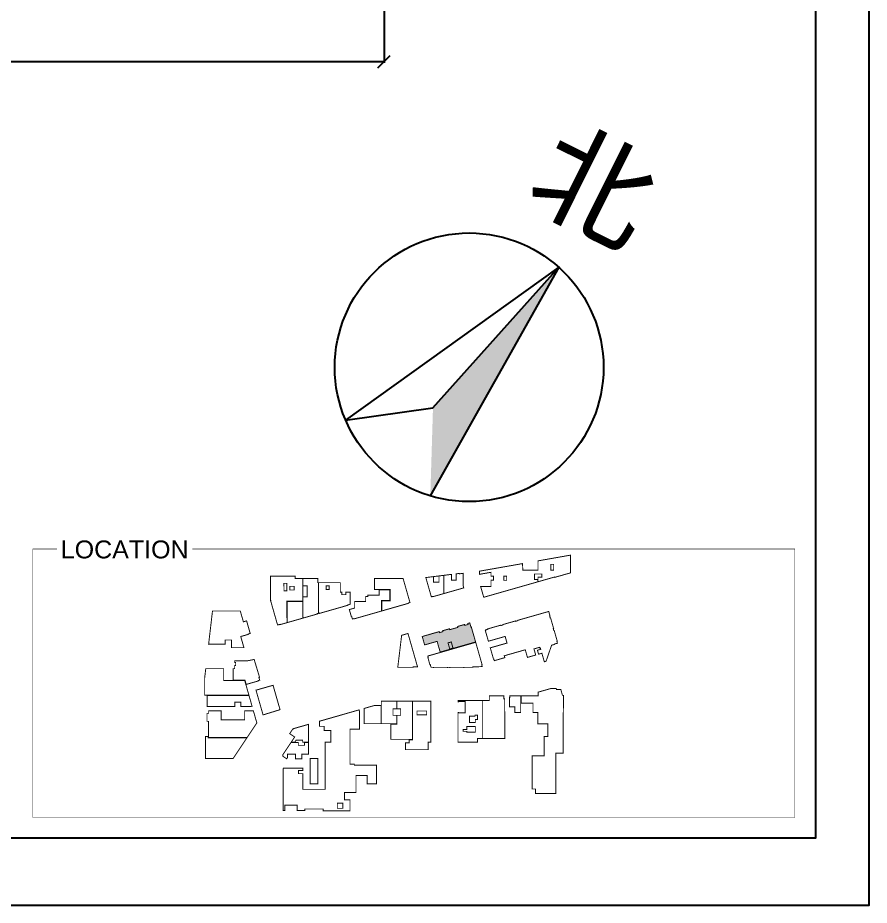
# Model space of a CAD drawing. Header units: inches. Extents: x -17552 to 18736, y -11730 to 13931.
# Drawn here: x 10518 to 18736, y -11730 to -3160 of the extents above; entities that cross this region are included whole.
import ezdxf

# ---------------------------------------------------------------- set-up
doc = ezdxf.new("R2010")
doc.units = ezdxf.units.IN
doc.header["$MEASUREMENT"] = 0
doc.layers.add('DIM', color=3, linetype='Continuous')
doc.styles.add('3F_2017.02$0$H1', font='swisscl.ttf')
doc.styles.get("Standard").update_dxf_attribs({"font": 'arial.ttf'})
doc.dimstyles.new('DIM-200MM', dxfattribs={"dimtxt": 200, "dimasz": 120, "dimexe": 10, "dimexo": 10, "dimgap": 0.7, "dimtad": 1, "dimdec": 0, "dimrnd": 5, "dimzin": 1, "dimdsep": 46, "dimtxsty": 'Standard', "dimblk": 'OBLIQUE', "dimcen": 0.5, "dimdle": 1, "dimclrd": 256, "dimclre": 256, "dimclrt": 7, "dimaunit": 1, "dimadec": 0, "dimazin": 0, "dimtfac": 1, "dimtdec": 0, "dimtix": 1, "dimtmove": 2, "dimatfit": 3, "dimfxl": 0, "dimtolj": 1, "dimtzin": 1, "dimarcsym": 0})

# ---------------------------------------------------------------- blocks, each defined once
blk = doc.blocks.new('3F_2017.02$0$A$C11E260BE')
blk.add_hatch(color=256).paths.add_polyline_path([(5592, 3026), (8455, 1855), (2523, 8881)])
for p, q in [((5592, 3026), (2523, 8881)), ((2523, 8881), (8455, 1855)), ((2523, 8881), (4926, 5))]:
    blk.add_line(p, q)
at = {"ltscale": 0.1}
blk.add_line((4926, 5), (5592, 3026), dxfattribs=at)
blk.add_circle((4709, 4709), 4709)
at = {"style": '3F_2017.02$0$H1'}
blk.add_text('北', height=3000, rotation=43.0245, dxfattribs=at).set_placement((-187, 8552))
blk = doc.blocks.new('_Oblique')
at = {"color": 0, "linetype": 'ByBlock', "lineweight": -2}
blk.add_line((-0.5, -0.5), (0.5, 0.5), dxfattribs=at)
blk = doc.blocks.new('*D151')
at = {"layer": 'DEFPOINTS', "color": 0, "transparency": 16777216}
for p in [(-13346.1, 4183.9), (14053.9, -1401.2), (-13346.1, -3584.5)]:
    blk.add_point(p, dxfattribs=at)
at = {"layer": 'DIM', "lineweight": -2, "transparency": 16777216}
for p, q in [((-13346.1, -3084.5), (-13346.1, -3594.5)), ((14053.9, -3084.5), (14053.9, -3594.5)), ((14054.9, -3584.5), (-13347.1, -3584.5))]:
    blk.add_line(p, q, dxfattribs=at)
at = {"layer": 'DIM', "lineweight": -2, "transparency": 16777216, "xscale": 120, "yscale": 120, "zscale": 120, "rotation": 180}
blk.add_blockref('_Oblique', (-13346.1, -3584.5), dxfattribs=at)
at = {"layer": 'DIM', "lineweight": -2, "transparency": 16777216, "xscale": 120, "yscale": 120, "zscale": 120}
blk.add_blockref('_Oblique', (14053.9, -3584.5), dxfattribs=at)
at = {"layer": 'DIM', "color": 7, "transparency": 16777216, "insert": (353.9, -3481.6), "char_height": 200, "attachment_point": 5}
blk.add_mtext('\\A1;27400', dxfattribs=at)

msp = doc.modelspace()

# ---------------------------------------------------------------- hatches: boundary and pattern name
at = {"ltscale": 300}
h = msp.add_hatch(color=256, dxfattribs=at)
h.dxf.hatch_style = 1
h.paths.add_polyline_path([(14895.2, -9042.2), (14891.8, -9043.2), (14880.4, -9003.4), (14862.2, -9008.6), (14864.9, -9018.2), (14832.2, -9027.5), (14829.7, -9018.9), (14763.6, -9037.8), (14766.1, -9046.4), (14686.8, -9069.1), (14684.4, -9060.5), (14618.3, -9079.4), (14620.7, -9088.1), (14588, -9097.4), (14585.3, -9087.9), (14421.8, -9134.7), (14445.1, -9216), (14565.3, -9181.6), (14595.1, -9285.4), (14677.9, -9261.7), (14697.7, -9256.1), (14754.8, -9239.7), (14800.8, -9226.6), (14936.8, -9187.6)])

# ---------------------------------------------------------------- linework, layer by layer
msp.add_lwpolyline([(-17033.8, 13283), (18217.4, 13283), (18217.4, -11081.8), (-17033.8, -11081.8)], close=True)
for points in [[(17007.8, -11729.8), (18735.8, -11729.8), (18735.8, 12203)], [(-17552.2, -10001.8), (-17552.2, -11729.8), (17007.8, -11729.8)]]:
    msp.add_lwpolyline(points)
at = {"const_width": 4.32}
msp.add_lwpolyline([(12203.4, -8290.3), (18017.4, -8290.3), (18017.4, -10881.8), (10664.3, -10881.8), (10664.3, -8290.3), (10897.4, -8290.3)], dxfattribs=at)
at = {"ltscale": 300, "const_width": 9}
for points in [[(14974.1, -8534.5), (14974.2, -8504.1), (15389.9, -8430.9), (15392.3, -8493.5), (15539.3, -8493.5), (15539.3, -8404.5), (15853.4, -8349), (15853.4, -8520), (15700.8, -8563.7), (15699.8, -8560.2), (15682.5, -8565.2), (15539.3, -8606.1), (15539.3, -8562.8), (15574.9, -8562.8), (15574.9, -8531.3), (15505.1, -8531.3), (15505.1, -8583.5), (15535.7, -8583.5), (15535.7, -8607.2), (15015.3, -8756.1), (14985.4, -8651.5), (15085.7, -8651.5), (15085.7, -8628.5), (15085.7, -8590.7), (15095, -8590.7), (15109.1, -8590.7), (15109.1, -8575), (15109.1, -8568.9), (15109.1, -8551.9), (15085.7, -8551.9), (15085.7, -8514.8), (14974.1, -8534.5)], [(15663.5, -8437.7), (15690.5, -8437.7), (15690.5, -8495.3), (15663.5, -8495.3)], [(12957.2, -8552), (13196.6, -8552), (13196.6, -8575.4), (13267.7, -8575.4), (13267.7, -8789.2), (13267.7, -8794.1), (13267.7, -8794.1), (13115.6, -8794.1), (13116.5, -8997.5), (13116.4, -9001.2), (13050.1, -9020.2), (13049.6, -9018.5), (13047.9, -9019.1), (13047.4, -9017.3), (13025.7, -9023.5), (12960.8, -8796.8), (12960.8, -8786.9), (12958.1, -8786.9), (12958.1, -8785.1), (12957.2, -8785.1)], [(14632.1, -8544), (14632.1, -8719.7), (14822.4, -8665.2), (14816.6, -8645), (14816.6, -8524.9), (14780.7, -8529.4), (14780.2, -8525.8), (14748.2, -8529.7), (14748.2, -8590.7), (14704.1, -8590.7), (14704.1, -8534.9)], [(15209.9, -8551.1), (15236.9, -8551.1), (15236.9, -8592.5), (15209.9, -8592.5)], [(13116.1, -8621.3), (13116.1, -8693.3), (13116.1, -8695.1), (13087.7, -8695.1), (13087.7, -8646.5), (13085.9, -8646.5), (13085.9, -8621.3)], [(13143.5, -8650.1), (13184.9, -8650.1), (13184.9, -8686.1), (13143.5, -8686.1)], [(13271.3, -8789.2), (13271.3, -8575.4), (13414.9, -8575.4), (13414.9, -8615), (13418.9, -8615), (13419, -8910.9), (13408.6, -8913.9), (13409.6, -8917.3), (13274, -8956.2), (13271.3, -8946.9), (13271.3, -8812.5), (13271.3, -8802.7), (13271.3, -8797.7)], [(13271.3, -8644.7), (13310.9, -8644.7), (13310.9, -8751.8), (13271.3, -8751.8)], [(13494.5, -8644.7), (13523.3, -8644.7), (13523.3, -8681.6), (13494.5, -8681.6)], [(13120.1, -8802.7), (13120.1, -8797.7), (13263.7, -8797.7), (13267.7, -8797.7), (13267.7, -8947.1), (13270.5, -8957.1), (13120.1, -9000.2)], [(12392, -8936.3), (12397.5, -8888.6), (12508.1, -8888.6), (12665.8, -8888.6), (12695.6, -8993), (12726.8, -8984), (12761.5, -9105.2), (12742.4, -9110.7), (12743.4, -9114.1), (12670.2, -9135), (12700.9, -9242.3), (12581.9, -9242.3), (12581.9, -9168.5), (12520.7, -9168.5), (12520.7, -9209.9), (12360.1, -9209.9), (12392, -8936.3)], [(15032.7, -9071.2), (15034.4, -9077.3), (15031, -9078.3), (15060.2, -9180.4), (15222, -9134.1), (15240.3, -9198.1), (15078.5, -9244.4), (15110.2, -9355.2), (15113.7, -9354.2), (15117.7, -9368), (15218.9, -9339), (15213.7, -9320.9), (15416.2, -9262.9), (15437.2, -9336.4), (15516.8, -9313.7), (15500, -9254.8), (15554.5, -9239.2), (15556.5, -9246.1), (15561.7, -9244.7), (15565.6, -9258.5), (15533.6, -9267.7), (15544.5, -9305.7), (15576.5, -9296.6), (15600, -9378.8), (15616.8, -9374), (15670.2, -9219.2), (15698.4, -9211.1), (15697.4, -9207.7), (15726.5, -9199.3), (15721.1, -9180.3), (15724.6, -9179.3), (15694.8, -9075.5), (15691.4, -9076.5), (15686.4, -9059.2), (15689.9, -9058.2), (15660.2, -8954.3), (15656.7, -8955.3), (15651.7, -8938), (15655.2, -8937), (15642.6, -8892.9), (15344.1, -8978.4), (15345.1, -8981.8), (15324.3, -8987.8), (15323.3, -8984.3), (15198.7, -9020), (15199.7, -9023.4), (15178.9, -9029.4), (15177.9, -9025.9), (15053.3, -9061.6), (15054.3, -9065)], [(14421.8, -9134.7), (14585.3, -9087.9), (14588, -9097.4), (14620.7, -9088.1), (14618.3, -9079.4), (14684.4, -9060.5), (14686.8, -9069.1), (14766.1, -9046.4), (14763.6, -9037.8), (14829.7, -9018.9), (14832.2, -9027.5), (14864.9, -9018.2), (14862.2, -9008.6), (14880.4, -9003.4), (14891.8, -9043.2), (14895.2, -9042.2), (14936.8, -9187.6), (14800.8, -9226.6), (14754.8, -9239.7), (14697.7, -9256.1), (14677.9, -9261.7), (14595.1, -9285.4), (14565.3, -9181.6), (14445.1, -9216)], [(14223.1, -9123.3), (14284.3, -9105.7), (14376.8, -9428.8), (14333.9, -9428.8), (14333.9, -9432.4), (14185.7, -9432.4)], [(14496.1, -9407.4), (14476.3, -9338.2), (14479.7, -9337.2), (14475.8, -9323.3), (14592.6, -9289.9), (14606, -9286.1), (14614.8, -9283.5), (14628.8, -9279.5), (14682, -9264.3), (14689.5, -9262.2), (14720.6, -9253.2), (14752.4, -9244.1), (14937.8, -9191.1), (14999.2, -9405.6), (14995.8, -9406.6), (15001.1, -9425.1), (14909, -9428.7), (14909, -9432.2), (14823.2, -9432.2), (14823.2, -9435.9), (14687.5, -9435.9), (14687.5, -9432.3), (14665.9, -9432.3), (14665.9, -9435.9), (14530.2, -9435.9), (14530.2, -9432.3), (14507, -9432.3), (14499.6, -9406.4)], [(14670.7, -9196.4), (14701.8, -9187.5), (14718.7, -9246.3), (14687.5, -9255.2)], [(12596.3, -9445.7), (12611.6, -9445.7), (12611.6, -9416), (12621.5, -9416), (12621.5, -9385.4), (12611.6, -9385.4), (12611.6, -9370.1), (12733.1, -9370.1), (12745.1, -9367.7), (12799.7, -9356.6), (12851.4, -9527.6), (12845.4, -9529.4), (12853.2, -9556.6), (12839.7, -9560.5), (12840.7, -9563.9), (12723, -9597.6), (12711.2, -9556.4), (12596.3, -9556.4)], [(12332.6, -9445.7), (12505.4, -9445.7), (12505.4, -9560), (12708.5, -9560), (12749, -9701.3), (12321.8, -9701.3), (12321.8, -9538.4)], [(12817.5, -9653), (12982.1, -9605.9), (13049.4, -9841.2), (12885.8, -9891.8)], [(14027.3, -9976.7), (14027.3, -9758), (14174.9, -9758), (14174.9, -9833.6), (14139.8, -9833.6), (14139.8, -9895.7), (14174.9, -9895.7), (14174.9, -9976.7)], [(15267.5, -9706.7), (15267.5, -9722.9), (15263, -9722.9), (15263, -9814.7), (15314.3, -9814.7), (15314.3, -9867.8), (15371.9, -9867.8), (15371.9, -9706.7)], [(12344.3, -9876.8), (12360.5, -9876.8), (12360.5, -9863.2), (12360.5, -9852.5), (12480.2, -9852.5), (12480.2, -9940.7), (12707.9, -9940.7), (12707.9, -9852.5), (12771.5, -9852.5), (12787.4, -9852.5), (12791.9, -9851.3), (12825.7, -9969.4), (12732.6, -10109.1), (12358.7, -10109.1), (12358.7, -9954.2), (12344.3, -9954.2)], [(14023.7, -9801.8), (14023.7, -9976.7), (13860.8, -9976.7), (13860.8, -9829.6), (13958.2, -9801.7), (13958.2, -9801.7)], [(14876.9, -9902.9), (14930.9, -9902.9), (14930.9, -9894), (14954.3, -9894), (14954.3, -9937.1), (14934.5, -9937.1), (14934.5, -9965.9), (14876.9, -9965.9)], [(13174.7, -10025.9), (13175.7, -10029.4), (13170.2, -10030.9), (13142, -10073.1), (13190.7, -10105.6), (13157.8, -10154.9), (13161.5, -10154.9), (13191.3, -10154.9), (13204.1, -10135.9), (13267.7, -10135.9), (13267.7, -10154.9), (13323.5, -10154.9), (13323.5, -9983.3), (13174.7, -10025.9), (13175.7, -10029.4)], [(14934.5, -10057.7), (14934.5, -10003.7), (14851.7, -10003.7), (14851.7, -10032.5), (14817.5, -10032.5), (14817.5, -10050.5), (14851.7, -10050.5), (14851.7, -10057.7)], [(13323.5, -10158.5), (13323.5, -10270.1), (13260.5, -10270.1), (13260.5, -10315.1), (13197.5, -10315.1), (13197.5, -10270.1), (13121.9, -10270.1), (13121.9, -10302.5), (13113.4, -10315.3), (13076.9, -10290.9), (13076.9, -10276.3), (13155.4, -10158.5), (13226.3, -10158.5), (13226.3, -10185.5), (13285.7, -10185.5), (13285.7, -10158.5)], [(13341.5, -10313.3), (13413.5, -10313.3), (13413.5, -10558.3), (13341.5, -10558.3)], [(13602.5, -10745.3), (13654.7, -10745.3), (13654.7, -10793.9), (13602.5, -10793.9)]]:
    msp.add_lwpolyline(points, close=True, dxfattribs=at)
for points, elevation in [([(14456.3, -8565.6), (14628.5, -8544.4), (14628.5, -8720.7), (14524.8, -8750.4), (14523.8, -8746.9), (14509.4, -8751.1), (14456.3, -8565.6)], 0), ([(13631.3, -8615), (13631.3, -8705.9), (13644.6, -8705.9), (13645.7, -8705.9), (13645.7, -8731.1), (13683.5, -8731.1), (13683.5, -8705.9), (13726.3, -8705.9), (13726.3, -8823), (13702.5, -8829.8), (13703.5, -8833.3), (13425.2, -8912.9), (13424.2, -8909.4), (13422.5, -8897.8), (13422.5, -8615)], 0.6), ([(12750, -9704.9), (12779.4, -9807.6), (12766.9, -9811.1), (12671.9, -9811.1), (12671.9, -9768.8), (12614.3, -9768.8), (12614.3, -9811.1), (12347, -9811.1), (12347, -9718.6), (12347, -9705), (12355.7, -9704.9)], 0), ([(14178.5, -9758), (14326.1, -9758), (14326.1, -10127.9), (14119.1, -10127.9), (14119.1, -9980.3), (14178.5, -9980.3), (14178.5, -9895.7), (14213.6, -9895.7), (14213.6, -9833.6), (14178.5, -9833.6)], 0), ([(14329.7, -9758), (14505.2, -9758), (14505.2, -9893.9), (14504.3, -9893.9), (14504.3, -10154.9), (14480, -10154.9), (14480, -10227.8), (14259.5, -10227.8), (14259.5, -10162.1), (14295.5, -10162.1), (14295.5, -10131.5), (14329.7, -10131.5), (14329.7, -9997.8), (14329.7, -9958.7), (14329.7, -9905.5), (14329.7, -9830.6)], 0), ([(14767.1, -9753.5), (14991.1, -9753.5), (15001.5, -9753.5), (15001.5, -9753.5), (15001.5, -10118.9), (14954.3, -10118.9), (14954.3, -10154.9), (14767.1, -10154.9), (14767.1, -9868.7), (14772.5, -9868.7), (14772.5, -9871.4), (14836.4, -9871.4), (14836.4, -9763.4), (14772.5, -9763.4), (14772.5, -9766.1), (14767.1, -9766.1)], 0), ([(15001.5, -9753.5), (15069.5, -9753.5), (15069.5, -9706.7), (15209.9, -9706.8), (15209.9, -9737.3), (15217.1, -9737.3), (15218.9, -10118.9), (15118.1, -10118.9), (15105, -10118.9), (15088.3, -10118.9), (15074.9, -10118.9), (15001.5, -10118.9)], 0), ([(14371.1, -9854.3), (14371.1, -9892.1), (14464.7, -9892.1), (14464.7, -9854.3)], 0), ([(12730.2, -10112.7), (12597, -10312.4), (12330.8, -10312.4), (12330.8, -10100.9), (12355.1, -10100.9), (12355.1, -10112.7)], 0)]:
    msp.add_lwpolyline(points, close=True, dxfattribs=dict(at, elevation=elevation))
for points in [[(14531.3, -8556.3), (14531.3, -8610.5), (14583.5, -8610.5), (14583.5, -8550.4), (14579.9, -8550.4), (14531.3, -8556.3)], [(14112.5, -8789.2), (14112.5, -8680.7), (13960.7, -8680.7), (13960.7, -8575.4), (14237.2, -8575.4), (14303.4, -8806.6), (14288.6, -8810.8), (14289.6, -8814.2), (14031.4, -8888.1), (14031.4, -8840.8), (14031.4, -8821.8), (14031.4, -8789.2), (14031.4, -8789.2), (14112.5, -8789.2)], [(14027.8, -8785.6), (14027.8, -8889.2), (13762.5, -8965.1), (13761.6, -8961.6), (13747.9, -8965.5), (13741.6, -8943.6), (13738.2, -8944.6), (13718.2, -8874.9), (13769.9, -8860.1), (13769.9, -8797.7), (13876.1, -8797.7), (13876.1, -8749.1), (13895.9, -8749.1), (13895.9, -8734.7), (14005.7, -8734.7), (14005.7, -8684.3), (14108.9, -8684.3), (14108.9, -8785.6), (14027.8, -8785.6)], [(15785.9, -9703.1), (15775.3, -9703.1), (15758.8, -9645.5), (15716, -9645.5), (15716, -9635.6), (15667.7, -9635.6), (15540.8, -9671.9), (15540.6, -9706.7), (15375.5, -9706.7), (15375.5, -9777.8), (15490.7, -9777.8), (15490.7, -9867.8), (15537.5, -9867.8), (15537.5, -9978.5), (15634.7, -9978.5), (15634.7, -10099.1), (15598.7, -10099.1), (15598.7, -10288.1), (15483.5, -10288.1), (15483.5, -10607.6), (15514.1, -10607.6), (15514.1, -10649.9), (15710.3, -10649.9), (15710.3, -10261.1), (15782.3, -10261.1), (15782.3, -9926.3), (15782.3, -9920.9), (15785.9, -9703.1)], [(13078.7, -10410.9), (13082.6, -10405.1), (13269.5, -10405.1), (13269.5, -10428.5), (13228.1, -10428.5), (13228.1, -10459.1), (13269.5, -10459.1), (13269.5, -10610.3), (13485.5, -10610.3), (13485.5, -10154.9), (13540.4, -10154.9), (13540.4, -10043.3), (13474.7, -10043.3), (13474.7, -10001.9), (13431.5, -10001.9), (13431.5, -9952.4), (13812.4, -9843.4), (13817.6, -9861.5), (13817.6, -10030.7), (13724.9, -10030.7), (13724.9, -10367.3), (13766.3, -10367.3), (13766.3, -10378.1), (13979.6, -10378.1), (13979.6, -10558.1), (13890.1, -10558.1), (13890.1, -10476.2), (13782.5, -10476.2), (13782.5, -10640.9), (13670.9, -10640.9), (13670.9, -10712.9), (13724.9, -10712.9), (13724.9, -10817.3), (13466.6, -10817.3), (13466.6, -10800.2), (13288.4, -10800.2), (13288.4, -10813.7), (13215.5, -10813.7), (13215.5, -10763.3), (13094.9, -10763.3), (13094.9, -10813.7), (13079.2, -10813.7), (13078.7, -10410.9)]]:
    msp.add_lwpolyline(points, dxfattribs=at)

# ---------------------------------------------------------------- block references
at = {"xscale": 0.2754000001591763, "yscale": 0.2754000001591763, "zscale": 0.2754000001591763, "rotation": 290.5018205706164}
msp.add_blockref('3F_2017.02$0$A$C11E260BE', (13205.7, -5775), dxfattribs=at)

# ---------------------------------------------------------------- texts
msp.add_text('LOCATION', height=172.8).set_placement((10933.2, -8380.6))

# ---------------------------------------------------------------- dimensions: what is measured, and where the dimension line sits
at = {"layer": 'DIM'}
dim = msp.add_linear_dim(base=(-13346.1, -3584.5), p1=(14053.9, -1401.2), p2=(-13346.1, 4183.9), dimstyle='DIM-200MM', dxfattribs=at)
dim.commit()
dim.dimension.update_dxf_attribs({"geometry": '*D151', "text_midpoint": (353.9, -3481.6)})

doc.saveas('drawing.dxf')
